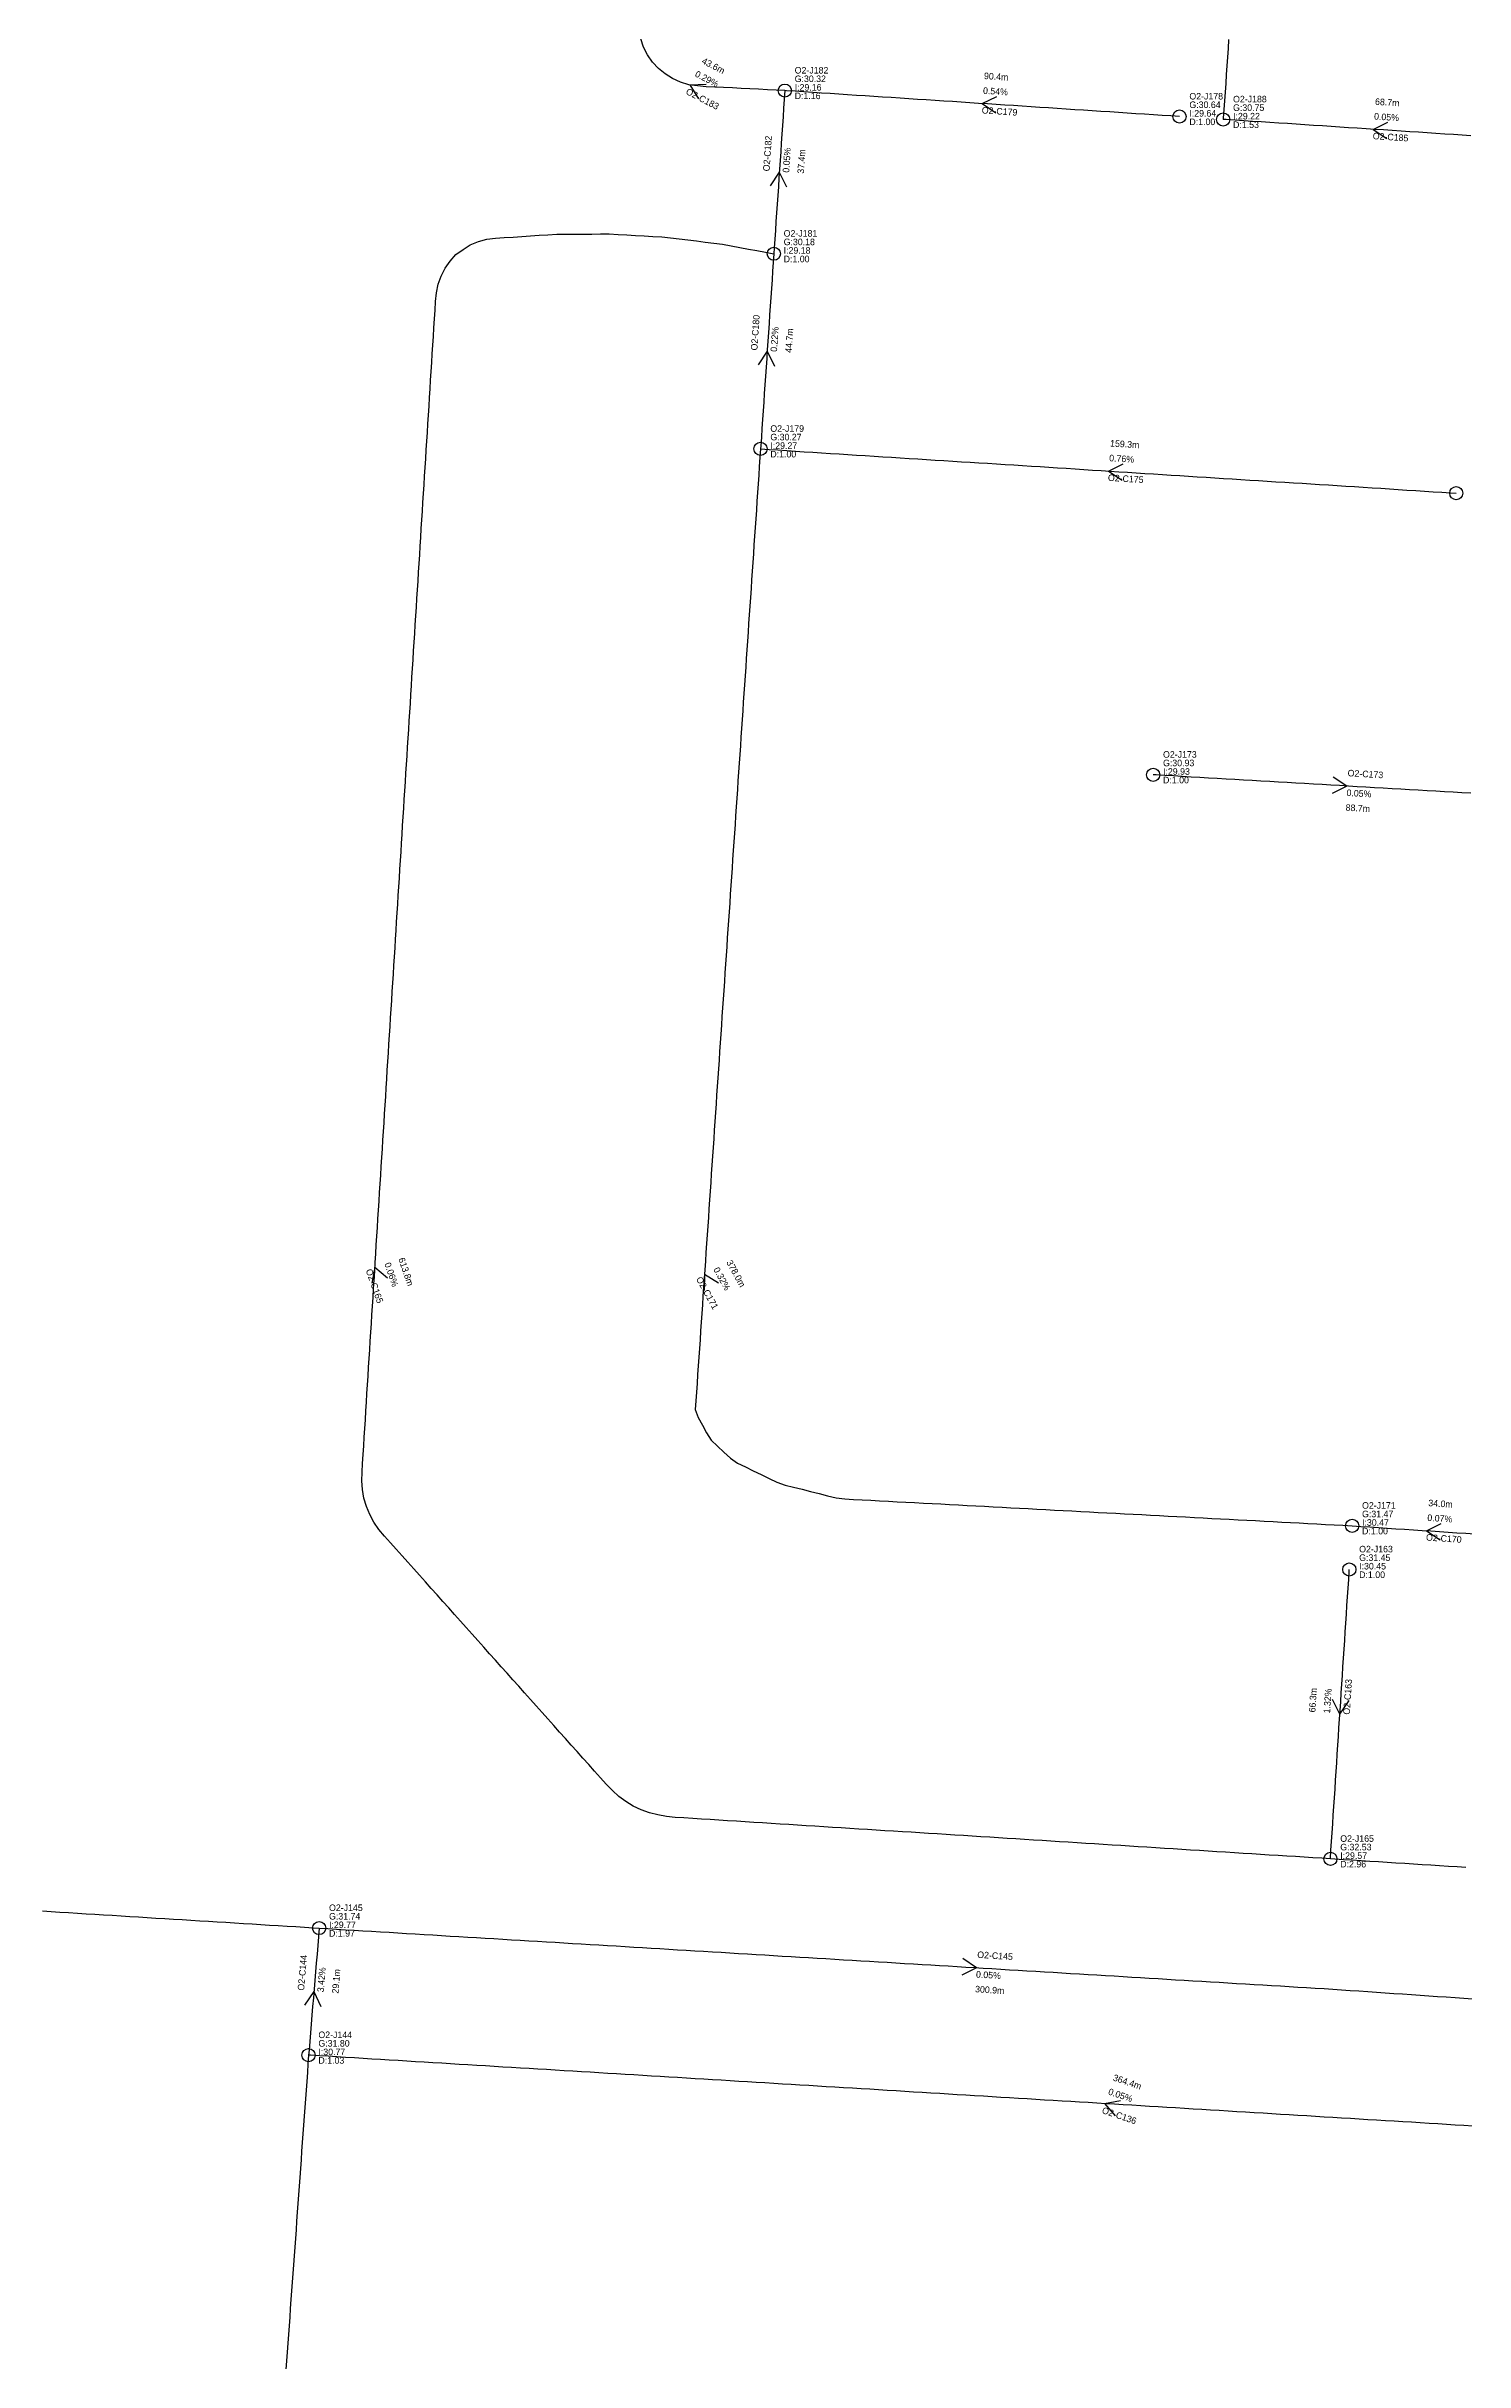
# Model space of a CAD drawing. Header units: metres. Extents: x 607160 to 610559, y 2613470 to 2618337.
# Drawn here: x 608136 to 608460, y 2616165 to 2616694 of the extents above; entities that cross this region are included whole.
import ezdxf

# ---------------------------------------------------------------- set-up
doc = ezdxf.new("R2010")
doc.units = ezdxf.units.M
for name, color, linetype in [('SW-DRAIN-LABELS', 3, 'Continuous'), ('SW-DRAIN-SUB-02', 2, 'Continuous'), ('SW-JUNCTIONS', 7, 'Continuous')]:
    doc.layers.add(name, color=color, linetype=linetype)

msp = doc.modelspace()

# ---------------------------------------------------------------- linework, layer by layer
at = {"layer": 'SW-DRAIN-SUB-02'}
for p, q in [((608282.87, 2616685.2), (608286.62, 2616685.37)), ((608282.87, 2616685.2), (608284.89, 2616682.04)), ((608349.69, 2616680.92), (608353.06, 2616682.58)), ((608349.69, 2616680.92), (608352.81, 2616678.84)), ((608439.04, 2616675.04), (608442.4, 2616676.7)), ((608439.04, 2616675.04), (608442.16, 2616672.96)), ((608303.34, 2616665.25), (608301.25, 2616662.14)), ((608303.34, 2616665.25), (608304.99, 2616661.89)), ((608300.56, 2616624.32), (608298.47, 2616621.21)), ((608300.56, 2616624.32), (608302.21, 2616620.96)), ((608378.53, 2616596.97), (608381.89, 2616598.64)), ((608378.53, 2616596.97), (608381.65, 2616594.9)), ((608433.02, 2616524.99), (608429.67, 2616523.31)), ((608433.02, 2616524.99), (608429.88, 2616527.05)), ((608210.95, 2616415.1), (608210.24, 2616411.41)), ((608210.95, 2616415.1), (608213.78, 2616412.64)), ((608286.24, 2616413.47), (608286.16, 2616409.72)), ((608286.24, 2616413.47), (608289.44, 2616411.52)), ((608451.21, 2616354.86), (608454.58, 2616356.52)), ((608451.21, 2616354.86), (608454.33, 2616352.77)), ((608431.41, 2616312.94), (608429.75, 2616316.3)), ((608431.41, 2616312.94), (608433.5, 2616316.05)), ((608348.38, 2616255.01), (608345.02, 2616253.34)), ((608348.38, 2616255.01), (608345.26, 2616257.09)), ((608197, 2616249.54), (608194.86, 2616246.46)), ((608197, 2616249.54), (608198.6, 2616246.15)), ((608377.63, 2616223.95), (608381.31, 2616224.68)), ((608377.63, 2616223.95), (608380.1, 2616221.13))]:
    msp.add_line(p, q, dxfattribs=at)
for points in [[(608304.6, 2616683.89), (608302.61, 2616683.99), (608300.61, 2616684.09), (608298.61, 2616684.19), (608296.61, 2616684.29), (608294.62, 2616684.39), (608292.62, 2616684.49), (608290.62, 2616684.59), (608288.62, 2616684.69), (608286.63, 2616684.78), (608284.64, 2616684.99), (608282.65, 2616685.22), (608280.77, 2616685.85), (608278.93, 2616686.63), (608277.26, 2616687.7), (608275.71, 2616688.96), (608274.36, 2616690.41), (608273.23, 2616692.06), (608272.29, 2616693.81), (608271.67, 2616695.71), (608271.21, 2616697.64), (608271.16, 2616699.64), (608271.11, 2616701.29)], [(608406, 2616695.53), (608405.87, 2616693.53), (608405.73, 2616691.54), (608405.6, 2616689.54), (608405.46, 2616687.55), (608405.32, 2616685.55), (608405.19, 2616683.55), (608405.05, 2616681.56), (608404.92, 2616679.56), (608404.78, 2616677.57), (608404.76, 2616677.3)], [(608304.6, 2616683.89), (608304.47, 2616681.89), (608304.33, 2616679.9), (608304.2, 2616677.9), (608304.06, 2616675.91), (608303.93, 2616673.91), (608303.79, 2616671.91), (608303.66, 2616669.92), (608303.52, 2616667.92), (608303.39, 2616665.93), (608303.25, 2616663.93), (608303.12, 2616661.94), (608302.98, 2616659.94), (608302.85, 2616657.95), (608302.71, 2616655.95), (608302.57, 2616653.96), (608302.44, 2616651.96), (608302.3, 2616649.97), (608302.17, 2616647.97), (608302.08, 2616646.62)], [(608394.78, 2616677.96), (608392.79, 2616678.09), (608390.79, 2616678.22), (608388.8, 2616678.35), (608386.8, 2616678.48), (608384.81, 2616678.61), (608382.81, 2616678.75), (608380.81, 2616678.88), (608378.82, 2616679.01), (608376.82, 2616679.14), (608374.83, 2616679.27), (608372.83, 2616679.4), (608370.84, 2616679.53), (608368.84, 2616679.66), (608366.84, 2616679.8), (608364.85, 2616679.93), (608362.85, 2616680.06), (608360.86, 2616680.19), (608358.86, 2616680.32), (608356.87, 2616680.45), (608354.87, 2616680.58), (608352.87, 2616680.71), (608350.88, 2616680.85), (608348.88, 2616680.98), (608346.89, 2616681.11), (608344.89, 2616681.24), (608342.9, 2616681.37), (608340.9, 2616681.5), (608338.91, 2616681.63), (608336.91, 2616681.76), (608334.91, 2616681.89), (608332.92, 2616682.03), (608330.92, 2616682.16), (608328.93, 2616682.29), (608326.93, 2616682.42), (608324.94, 2616682.55), (608322.94, 2616682.68), (608320.94, 2616682.81), (608318.95, 2616682.94), (608316.95, 2616683.08), (608314.96, 2616683.21), (608312.96, 2616683.34), (608310.97, 2616683.47), (608308.97, 2616683.6), (608306.97, 2616683.73), (608304.98, 2616683.86), (608304.6, 2616683.89)], [(608461.34, 2616673.57), (608459.35, 2616673.71), (608457.35, 2616673.84), (608455.36, 2616673.97), (608453.36, 2616674.1), (608451.37, 2616674.23), (608449.37, 2616674.36), (608447.37, 2616674.5), (608445.38, 2616674.63), (608443.38, 2616674.76), (608441.39, 2616674.89), (608439.39, 2616675.02), (608437.4, 2616675.15), (608435.4, 2616675.28), (608433.4, 2616675.42), (608431.41, 2616675.55), (608429.41, 2616675.68), (608427.42, 2616675.81), (608425.42, 2616675.94), (608423.43, 2616676.07), (608421.43, 2616676.2), (608419.43, 2616676.34), (608417.44, 2616676.47), (608415.44, 2616676.6), (608413.45, 2616676.73), (608411.45, 2616676.86), (608409.46, 2616676.99), (608407.46, 2616677.12), (608405.46, 2616677.26), (608404.76, 2616677.3)], [(608429.25, 2616279.87), (608427.26, 2616280), (608425.26, 2616280.12), (608423.27, 2616280.25), (608421.27, 2616280.38), (608419.27, 2616280.5), (608417.28, 2616280.63), (608415.28, 2616280.76), (608413.29, 2616280.88), (608411.29, 2616281.01), (608409.29, 2616281.14), (608407.3, 2616281.26), (608405.3, 2616281.39), (608403.31, 2616281.52), (608401.31, 2616281.64), (608399.31, 2616281.77), (608397.32, 2616281.89), (608395.32, 2616282.02), (608393.33, 2616282.15), (608391.33, 2616282.27), (608389.33, 2616282.4), (608387.34, 2616282.53), (608385.34, 2616282.65), (608383.35, 2616282.78), (608381.35, 2616282.91), (608379.35, 2616283.03), (608377.36, 2616283.16), (608375.36, 2616283.29), (608373.37, 2616283.41), (608371.37, 2616283.54), (608369.37, 2616283.66), (608367.38, 2616283.79), (608365.38, 2616283.92), (608363.39, 2616284.04), (608361.39, 2616284.17), (608359.39, 2616284.3), (608357.4, 2616284.42), (608355.4, 2616284.55), (608353.41, 2616284.68), (608351.41, 2616284.8), (608349.41, 2616284.93), (608347.42, 2616285.06), (608345.42, 2616285.18), (608343.43, 2616285.31), (608341.43, 2616285.44), (608339.43, 2616285.56), (608337.44, 2616285.69), (608335.44, 2616285.81), (608333.45, 2616285.94), (608331.45, 2616286.07), (608329.45, 2616286.19), (608327.46, 2616286.32), (608325.46, 2616286.45), (608323.47, 2616286.57), (608321.47, 2616286.7), (608319.47, 2616286.83), (608317.48, 2616286.95), (608315.48, 2616287.08), (608313.49, 2616287.21), (608311.49, 2616287.33), (608309.49, 2616287.46), (608307.5, 2616287.59), (608305.5, 2616287.71), (608303.51, 2616287.84), (608301.51, 2616287.96), (608299.51, 2616288.09), (608297.52, 2616288.22), (608295.52, 2616288.34), (608293.53, 2616288.47), (608291.53, 2616288.6), (608289.53, 2616288.72), (608287.54, 2616288.85), (608285.54, 2616288.98), (608283.55, 2616289.1), (608281.55, 2616289.23), (608279.55, 2616289.36), (608277.57, 2616289.58), (608275.6, 2616289.91), (608273.67, 2616290.39), (608271.8, 2616291.11), (608269.98, 2616291.93), (608268.29, 2616293), (608266.66, 2616294.14), (608265.21, 2616295.52), (608263.78, 2616296.92), (608262.45, 2616298.41), (608261.12, 2616299.91), (608259.79, 2616301.4), (608258.45, 2616302.89), (608257.12, 2616304.38), (608255.79, 2616305.87), (608254.46, 2616307.36), (608253.13, 2616308.86), (608251.79, 2616310.35), (608250.46, 2616311.84), (608249.13, 2616313.33), (608247.8, 2616314.82), (608246.47, 2616316.31), (608245.13, 2616317.81), (608243.8, 2616319.3), (608242.47, 2616320.79), (608241.14, 2616322.28), (608239.8, 2616323.77), (608238.47, 2616325.27), (608237.14, 2616326.76), (608235.81, 2616328.25), (608234.48, 2616329.74), (608233.14, 2616331.23), (608231.81, 2616332.72), (608230.48, 2616334.22), (608229.15, 2616335.71), (608227.82, 2616337.2), (608226.48, 2616338.69), (608225.15, 2616340.18), (608223.82, 2616341.67), (608222.49, 2616343.17), (608221.15, 2616344.66), (608219.82, 2616346.15), (608218.49, 2616347.64), (608217.16, 2616349.13), (608215.83, 2616350.63), (608214.49, 2616352.12), (608213.16, 2616353.61), (608211.83, 2616355.1), (608210.72, 2616356.77), (608209.77, 2616358.52), (608208.99, 2616360.36), (608208.44, 2616362.28), (608208.12, 2616364.25), (608207.98, 2616366.24), (608208.01, 2616368.24), (608208.13, 2616370.23), (608208.26, 2616372.23), (608208.38, 2616374.23), (608208.51, 2616376.22), (608208.63, 2616378.22), (608208.76, 2616380.21), (608208.88, 2616382.21), (608209.01, 2616384.21), (608209.13, 2616386.2), (608209.26, 2616388.2), (608209.38, 2616390.2), (608209.51, 2616392.19), (608209.64, 2616394.19), (608209.76, 2616396.18), (608209.89, 2616398.18), (608210.01, 2616400.18), (608210.14, 2616402.17), (608210.26, 2616404.17), (608210.39, 2616406.16), (608210.51, 2616408.16), (608210.64, 2616410.16), (608210.76, 2616412.15), (608210.89, 2616414.15), (608211.01, 2616416.14), (608211.14, 2616418.14), (608211.26, 2616420.14), (608211.39, 2616422.13), (608211.52, 2616424.13), (608211.64, 2616426.12), (608211.77, 2616428.12), (608211.89, 2616430.12), (608212.02, 2616432.11), (608212.14, 2616434.11), (608212.27, 2616436.1), (608212.39, 2616438.1), (608212.52, 2616440.1), (608212.64, 2616442.09), (608212.77, 2616444.09), (608212.89, 2616446.09), (608213.02, 2616448.08), (608213.14, 2616450.08), (608213.27, 2616452.07), (608213.4, 2616454.07), (608213.52, 2616456.07), (608213.65, 2616458.06), (608213.77, 2616460.06), (608213.9, 2616462.05), (608214.02, 2616464.05), (608214.15, 2616466.05), (608214.27, 2616468.04), (608214.4, 2616470.04), (608214.52, 2616472.03), (608214.65, 2616474.03), (608214.77, 2616476.03), (608214.9, 2616478.02), (608215.02, 2616480.02), (608215.15, 2616482.01), (608215.28, 2616484.01), (608215.4, 2616486.01), (608215.53, 2616488), (608215.65, 2616490), (608215.78, 2616491.99), (608215.9, 2616493.99), (608216.03, 2616495.99), (608216.15, 2616497.98), (608216.28, 2616499.98), (608216.4, 2616501.98), (608216.53, 2616503.97), (608216.65, 2616505.97), (608216.78, 2616507.96), (608216.9, 2616509.96), (608217.03, 2616511.96), (608217.16, 2616513.95), (608217.28, 2616515.95), (608217.41, 2616517.94), (608217.53, 2616519.94), (608217.66, 2616521.94), (608217.78, 2616523.93), (608217.91, 2616525.93), (608218.03, 2616527.92), (608218.16, 2616529.92), (608218.28, 2616531.92), (608218.41, 2616533.91), (608218.53, 2616535.91), (608218.66, 2616537.9), (608218.78, 2616539.9), (608218.91, 2616541.9), (608219.04, 2616543.89), (608219.16, 2616545.89), (608219.29, 2616547.88), (608219.41, 2616549.88), (608219.54, 2616551.88), (608219.66, 2616553.87), (608219.79, 2616555.87), (608219.91, 2616557.87), (608220.04, 2616559.86), (608220.16, 2616561.86), (608220.29, 2616563.85), (608220.41, 2616565.85), (608220.54, 2616567.85), (608220.66, 2616569.84), (608220.79, 2616571.84), (608220.92, 2616573.83), (608221.04, 2616575.83), (608221.17, 2616577.83), (608221.29, 2616579.82), (608221.42, 2616581.82), (608221.54, 2616583.81), (608221.67, 2616585.81), (608221.79, 2616587.81), (608221.92, 2616589.8), (608222.04, 2616591.8), (608222.17, 2616593.79), (608222.29, 2616595.79), (608222.42, 2616597.79), (608222.54, 2616599.78), (608222.67, 2616601.78), (608222.8, 2616603.77), (608222.92, 2616605.77), (608223.05, 2616607.77), (608223.17, 2616609.76), (608223.3, 2616611.76), (608223.42, 2616613.76), (608223.55, 2616615.75), (608223.67, 2616617.75), (608223.8, 2616619.74), (608223.92, 2616621.74), (608224.05, 2616623.74), (608224.17, 2616625.73), (608224.3, 2616627.73), (608224.42, 2616629.72), (608224.55, 2616631.72), (608224.68, 2616633.72), (608224.8, 2616635.71), (608225, 2616637.7), (608225.42, 2616639.65), (608226.06, 2616641.53), (608226.96, 2616643.32), (608228.14, 2616644.91), (608229.46, 2616646.42), (608231.07, 2616647.6), (608232.74, 2616648.69), (608234.61, 2616649.39), (608236.52, 2616649.93), (608238.51, 2616650.14), (608240.5, 2616650.31), (608242.5, 2616650.44), (608244.5, 2616650.58), (608246.49, 2616650.71), (608248.49, 2616650.84), (608250.48, 2616650.97), (608252.48, 2616651.08), (608254.48, 2616651.09), (608256.48, 2616651.1), (608258.48, 2616651.11), (608260.48, 2616651.12), (608262.48, 2616651.13), (608264.48, 2616651.13), (608266.48, 2616651.03), (608268.47, 2616650.91), (608270.47, 2616650.8), (608272.47, 2616650.68), (608274.46, 2616650.57), (608276.46, 2616650.45), (608278.45, 2616650.26), (608280.43, 2616650.02), (608282.42, 2616649.78), (608284.4, 2616649.54), (608286.39, 2616649.3), (608288.38, 2616649.06), (608290.36, 2616648.77), (608292.32, 2616648.41), (608294.29, 2616648.05), (608296.26, 2616647.69), (608298.22, 2616647.33), (608300.19, 2616646.97), (608302.08, 2616646.62)], [(608302.08, 2616646.62), (608301.94, 2616644.62), (608301.81, 2616642.63), (608301.67, 2616640.63), (608301.53, 2616638.64), (608301.4, 2616636.64), (608301.26, 2616634.65), (608301.13, 2616632.65), (608300.99, 2616630.66), (608300.85, 2616628.66), (608300.72, 2616626.67), (608300.58, 2616624.67), (608300.45, 2616622.67), (608300.31, 2616620.68), (608300.18, 2616618.68), (608300.04, 2616616.69), (608299.9, 2616614.69), (608299.77, 2616612.7), (608299.63, 2616610.7), (608299.5, 2616608.71), (608299.36, 2616606.71), (608299.23, 2616604.72), (608299.09, 2616602.72), (608299.04, 2616602.03)], [(608299.04, 2616602.03), (608298.91, 2616600.03), (608298.77, 2616598.04), (608298.64, 2616596.04), (608298.5, 2616594.05), (608298.37, 2616592.05), (608298.23, 2616590.06), (608298.09, 2616588.06), (608297.96, 2616586.07), (608297.82, 2616584.07), (608297.69, 2616582.07), (608297.55, 2616580.08), (608297.42, 2616578.08), (608297.28, 2616576.09), (608297.15, 2616574.09), (608297.01, 2616572.1), (608296.87, 2616570.1), (608296.74, 2616568.11), (608296.6, 2616566.11), (608296.47, 2616564.12), (608296.33, 2616562.12), (608296.2, 2616560.13), (608296.06, 2616558.13), (608295.93, 2616556.13), (608295.79, 2616554.14), (608295.65, 2616552.14), (608295.52, 2616550.15), (608295.38, 2616548.15), (608295.25, 2616546.16), (608295.11, 2616544.16), (608294.98, 2616542.17), (608294.84, 2616540.17), (608294.71, 2616538.18), (608294.57, 2616536.18), (608294.44, 2616534.19), (608294.3, 2616532.19), (608294.16, 2616530.19), (608294.03, 2616528.2), (608293.89, 2616526.2), (608293.76, 2616524.21), (608293.62, 2616522.21), (608293.49, 2616520.22), (608293.35, 2616518.22), (608293.22, 2616516.23), (608293.08, 2616514.23), (608292.94, 2616512.24), (608292.81, 2616510.24), (608292.67, 2616508.25), (608292.54, 2616506.25), (608292.4, 2616504.25), (608292.27, 2616502.26), (608292.13, 2616500.26), (608292, 2616498.27), (608291.86, 2616496.27), (608291.72, 2616494.28), (608291.59, 2616492.28), (608291.45, 2616490.29), (608291.32, 2616488.29), (608291.18, 2616486.3), (608291.05, 2616484.3), (608290.91, 2616482.3), (608290.78, 2616480.31), (608290.64, 2616478.31), (608290.5, 2616476.32), (608290.37, 2616474.32), (608290.23, 2616472.33), (608290.1, 2616470.33), (608289.96, 2616468.34), (608289.83, 2616466.34), (608289.69, 2616464.35), (608289.56, 2616462.35), (608289.42, 2616460.36), (608289.29, 2616458.36), (608289.15, 2616456.36), (608289.01, 2616454.37), (608288.88, 2616452.37), (608288.74, 2616450.38), (608288.61, 2616448.38), (608288.47, 2616446.39), (608288.34, 2616444.39), (608288.2, 2616442.4), (608288.07, 2616440.4), (608287.93, 2616438.41), (608287.79, 2616436.41), (608287.66, 2616434.42), (608287.52, 2616432.42), (608287.39, 2616430.42), (608287.25, 2616428.43), (608287.12, 2616426.43), (608286.98, 2616424.44), (608286.85, 2616422.44), (608286.71, 2616420.45), (608286.57, 2616418.45), (608286.44, 2616416.46), (608286.3, 2616414.46), (608286.17, 2616412.47), (608286.03, 2616410.47), (608285.9, 2616408.47), (608285.76, 2616406.48), (608285.63, 2616404.48), (608285.49, 2616402.49), (608285.36, 2616400.49), (608285.22, 2616398.5), (608285.08, 2616396.5), (608284.95, 2616394.51), (608284.81, 2616392.51), (608284.68, 2616390.52), (608284.54, 2616388.52), (608284.41, 2616386.53), (608284.27, 2616384.53), (608284.14, 2616382.53), (608284.82, 2616380.71), (608285.75, 2616378.94), (608286.69, 2616377.18), (608287.76, 2616375.51), (608289.22, 2616374.15), (608290.69, 2616372.79), (608292.16, 2616371.43), (608293.78, 2616370.3), (608295.58, 2616369.43), (608297.38, 2616368.56), (608299.18, 2616367.69), (608300.98, 2616366.82), (608302.78, 2616365.95), (608304.66, 2616365.28), (608306.6, 2616364.8), (608308.54, 2616364.31), (608310.48, 2616363.83), (608312.42, 2616363.35), (608314.36, 2616362.86), (608316.3, 2616362.38), (608318.27, 2616362.12), (608320.27, 2616362.01), (608322.27, 2616361.91), (608324.27, 2616361.8), (608326.26, 2616361.7), (608328.26, 2616361.59), (608330.26, 2616361.48), (608332.26, 2616361.38), (608334.25, 2616361.27), (608336.25, 2616361.17), (608338.25, 2616361.06), (608340.24, 2616360.96), (608342.24, 2616360.85), (608344.24, 2616360.74), (608346.24, 2616360.64), (608348.23, 2616360.53), (608350.23, 2616360.43), (608352.23, 2616360.32), (608354.22, 2616360.22), (608356.22, 2616360.11), (608358.22, 2616360), (608360.22, 2616359.9), (608362.21, 2616359.79), (608364.21, 2616359.69), (608366.21, 2616359.58), (608368.2, 2616359.47), (608370.2, 2616359.37), (608372.2, 2616359.26), (608374.2, 2616359.16), (608376.19, 2616359.05), (608378.19, 2616358.95), (608380.19, 2616358.84), (608382.19, 2616358.73), (608384.18, 2616358.63), (608386.18, 2616358.52), (608388.18, 2616358.42), (608390.17, 2616358.31), (608392.17, 2616358.21), (608394.17, 2616358.1), (608396.17, 2616357.99), (608398.16, 2616357.89), (608400.16, 2616357.78), (608402.16, 2616357.68), (608404.15, 2616357.57), (608406.15, 2616357.47), (608408.15, 2616357.36), (608410.15, 2616357.25), (608412.14, 2616357.15), (608414.14, 2616357.04), (608416.14, 2616356.94), (608418.13, 2616356.83), (608420.13, 2616356.72), (608422.13, 2616356.62), (608424.13, 2616356.51), (608426.12, 2616356.41), (608428.12, 2616356.3), (608430.12, 2616356.2), (608432.12, 2616356.09), (608434.23, 2616355.98)], [(608299.04, 2616602.03), (608301.04, 2616601.9), (608303.03, 2616601.78), (608305.03, 2616601.65), (608307.03, 2616601.52), (608309.02, 2616601.39), (608311.02, 2616601.27), (608313.01, 2616601.14), (608315.01, 2616601.01), (608317.01, 2616600.89), (608319, 2616600.76), (608321, 2616600.63), (608322.99, 2616600.51), (608324.99, 2616600.38), (608326.99, 2616600.25), (608328.98, 2616600.12), (608330.98, 2616600), (608332.97, 2616599.87), (608334.97, 2616599.74), (608336.97, 2616599.62), (608338.96, 2616599.49), (608340.96, 2616599.36), (608342.95, 2616599.24), (608344.95, 2616599.11), (608346.95, 2616598.98), (608348.94, 2616598.86), (608350.94, 2616598.73), (608352.93, 2616598.6), (608354.93, 2616598.47), (608356.93, 2616598.35), (608358.92, 2616598.22), (608360.92, 2616598.09), (608362.91, 2616597.97), (608364.91, 2616597.84), (608366.91, 2616597.71), (608368.9, 2616597.59), (608370.9, 2616597.46), (608372.89, 2616597.33), (608374.89, 2616597.2), (608376.89, 2616597.08), (608378.88, 2616596.95), (608380.88, 2616596.82), (608382.87, 2616596.7), (608384.87, 2616596.57), (608386.87, 2616596.44), (608388.86, 2616596.32), (608390.86, 2616596.19), (608392.85, 2616596.06), (608394.85, 2616595.94), (608396.85, 2616595.81), (608398.84, 2616595.68), (608400.84, 2616595.55), (608402.83, 2616595.43), (608404.83, 2616595.3), (608406.82, 2616595.17), (608408.82, 2616595.05), (608410.82, 2616594.92), (608412.81, 2616594.79), (608414.81, 2616594.67), (608416.8, 2616594.54), (608418.8, 2616594.41), (608420.8, 2616594.29), (608422.79, 2616594.16), (608424.79, 2616594.03), (608426.78, 2616593.9), (608428.78, 2616593.78), (608430.78, 2616593.65), (608432.77, 2616593.52), (608434.77, 2616593.4), (608436.76, 2616593.27), (608438.76, 2616593.14), (608440.76, 2616593.02), (608442.75, 2616592.89), (608444.75, 2616592.76), (608446.74, 2616592.63), (608448.74, 2616592.51), (608450.74, 2616592.38), (608452.73, 2616592.25), (608454.73, 2616592.13), (608456.72, 2616592), (608458.01, 2616591.92)], [(608461.3, 2616523.34), (608459.3, 2616523.46), (608457.31, 2616523.58), (608455.31, 2616523.69), (608453.31, 2616523.81), (608451.32, 2616523.92), (608449.32, 2616524.04), (608447.32, 2616524.16), (608445.33, 2616524.27), (608443.33, 2616524.39), (608441.33, 2616524.51), (608439.34, 2616524.62), (608437.34, 2616524.74), (608435.34, 2616524.85), (608433.35, 2616524.97), (608431.35, 2616525.09), (608429.35, 2616525.2), (608427.36, 2616525.32), (608425.36, 2616525.44), (608423.36, 2616525.55), (608421.37, 2616525.67), (608419.37, 2616525.79), (608417.37, 2616525.9), (608415.38, 2616526.02), (608413.38, 2616526.13), (608411.39, 2616526.25), (608409.39, 2616526.37), (608407.39, 2616526.48), (608405.4, 2616526.6), (608403.4, 2616526.72), (608401.4, 2616526.83), (608399.41, 2616526.95), (608397.41, 2616527.06), (608395.41, 2616527.18), (608393.42, 2616527.3), (608391.42, 2616527.41), (608389.42, 2616527.53), (608388.76, 2616527.57)], [(608434.23, 2616355.98), (608436.22, 2616355.85), (608438.22, 2616355.72), (608440.21, 2616355.58), (608442.21, 2616355.45), (608444.2, 2616355.32), (608446.2, 2616355.19), (608448.2, 2616355.06), (608450.19, 2616354.93), (608452.19, 2616354.8), (608454.18, 2616354.66), (608456.18, 2616354.53), (608458.17, 2616354.4), (608460.17, 2616354.27), (608462.16, 2616354.14), (608464.16, 2616354.01), (608466.16, 2616353.87), (608468.2, 2616353.74)], [(608429.25, 2616279.87), (608429.38, 2616281.87), (608429.51, 2616283.86), (608429.64, 2616285.86), (608429.78, 2616287.85), (608429.91, 2616289.85), (608430.04, 2616291.85), (608430.17, 2616293.84), (608430.3, 2616295.84), (608430.43, 2616297.83), (608430.56, 2616299.83), (608430.69, 2616301.82), (608430.82, 2616303.82), (608430.95, 2616305.82), (608431.08, 2616307.81), (608431.21, 2616309.81), (608431.34, 2616311.8), (608431.47, 2616313.8), (608431.6, 2616315.79), (608431.73, 2616317.79), (608431.86, 2616319.79), (608431.99, 2616321.78), (608432.12, 2616323.78), (608432.25, 2616325.77), (608432.38, 2616327.77), (608432.51, 2616329.76), (608432.64, 2616331.76), (608432.77, 2616333.76), (608432.9, 2616335.75), (608433.03, 2616337.75), (608433.16, 2616339.74), (608433.3, 2616341.74), (608433.43, 2616343.74), (608433.56, 2616345.73), (608433.57, 2616346)], [(608460.19, 2616277.92), (608458.2, 2616278.04), (608456.2, 2616278.17), (608454.21, 2616278.29), (608452.21, 2616278.42), (608450.21, 2616278.55), (608448.22, 2616278.67), (608446.22, 2616278.8), (608444.23, 2616278.93), (608442.23, 2616279.05), (608440.23, 2616279.18), (608438.24, 2616279.3), (608436.24, 2616279.43), (608434.25, 2616279.56), (608432.25, 2616279.68), (608430.25, 2616279.81), (608429.25, 2616279.87)], [(608134.97, 2616267.97), (608136.96, 2616267.85), (608138.96, 2616267.72), (608140.96, 2616267.6), (608142.95, 2616267.47), (608144.95, 2616267.35), (608146.94, 2616267.23), (608148.94, 2616267.1), (608150.94, 2616266.98), (608152.93, 2616266.86), (608154.93, 2616266.73), (608156.93, 2616266.61), (608158.92, 2616266.49), (608160.92, 2616266.36), (608162.91, 2616266.24), (608164.91, 2616266.12), (608166.91, 2616265.99), (608168.9, 2616265.87), (608170.9, 2616265.75), (608172.89, 2616265.62), (608174.89, 2616265.5), (608176.89, 2616265.38), (608178.88, 2616265.25), (608180.88, 2616265.13), (608182.88, 2616265.01), (608184.87, 2616264.88), (608186.87, 2616264.76), (608188.86, 2616264.64), (608190.86, 2616264.51), (608192.86, 2616264.39), (608194.85, 2616264.26), (608196.85, 2616264.14), (608198.21, 2616264.06)], [(608198.21, 2616264.06), (608198.04, 2616262.06), (608197.88, 2616260.07), (608197.71, 2616258.08), (608197.54, 2616256.08), (608197.38, 2616254.09), (608197.21, 2616252.1), (608197.04, 2616250.11), (608196.88, 2616248.11), (608196.71, 2616246.12), (608196.54, 2616244.13), (608196.38, 2616242.13), (608196.21, 2616240.14), (608196.05, 2616238.15), (608195.88, 2616236.15), (608195.78, 2616235.03)], [(608198.21, 2616264.06), (608200.21, 2616263.94), (608202.2, 2616263.82), (608204.2, 2616263.7), (608206.2, 2616263.58), (608208.19, 2616263.46), (608210.19, 2616263.34), (608212.19, 2616263.22), (608214.18, 2616263.1), (608216.18, 2616262.97), (608218.17, 2616262.85), (608220.17, 2616262.73), (608222.17, 2616262.61), (608224.16, 2616262.49), (608226.16, 2616262.37), (608228.16, 2616262.25), (608230.15, 2616262.13), (608232.15, 2616262.01), (608234.15, 2616261.89), (608236.14, 2616261.77), (608238.14, 2616261.65), (608240.13, 2616261.53), (608242.13, 2616261.41), (608244.13, 2616261.29), (608246.12, 2616261.17), (608248.12, 2616261.05), (608250.12, 2616260.93), (608252.11, 2616260.81), (608254.11, 2616260.69), (608256.11, 2616260.57), (608258.1, 2616260.45), (608260.1, 2616260.33), (608262.09, 2616260.21), (608264.09, 2616260.09), (608266.09, 2616259.97), (608268.08, 2616259.85), (608270.08, 2616259.73), (608272.08, 2616259.61), (608274.07, 2616259.49), (608276.07, 2616259.37), (608278.07, 2616259.25), (608280.06, 2616259.13), (608282.06, 2616259.01), (608284.06, 2616258.89), (608286.05, 2616258.77), (608288.05, 2616258.65), (608290.04, 2616258.53), (608292.04, 2616258.41), (608294.04, 2616258.29), (608296.03, 2616258.17), (608298.03, 2616258.05), (608300.03, 2616257.93), (608302.02, 2616257.8), (608304.02, 2616257.68), (608306.02, 2616257.56), (608308.01, 2616257.44), (608310.01, 2616257.32), (608312, 2616257.2), (608314, 2616257.08), (608316, 2616256.96), (608317.99, 2616256.84), (608319.99, 2616256.72), (608321.99, 2616256.6), (608323.98, 2616256.48), (608325.98, 2616256.36), (608327.98, 2616256.24), (608329.97, 2616256.12), (608331.97, 2616256), (608333.96, 2616255.88), (608335.96, 2616255.76), (608337.96, 2616255.64), (608339.95, 2616255.52), (608341.95, 2616255.4), (608343.95, 2616255.28), (608345.94, 2616255.16), (608347.94, 2616255.04), (608349.94, 2616254.92), (608351.93, 2616254.8), (608353.93, 2616254.68), (608355.92, 2616254.56), (608357.92, 2616254.44), (608359.92, 2616254.32), (608361.91, 2616254.2), (608363.91, 2616254.08), (608365.91, 2616253.96), (608367.9, 2616253.84), (608369.9, 2616253.72), (608371.9, 2616253.6), (608373.89, 2616253.48), (608375.89, 2616253.36), (608377.89, 2616253.24), (608379.88, 2616253.12), (608381.88, 2616253), (608383.87, 2616252.88), (608385.87, 2616252.75), (608387.87, 2616252.63), (608389.86, 2616252.51), (608391.86, 2616252.39), (608393.86, 2616252.27), (608395.85, 2616252.15), (608397.85, 2616252.03), (608399.85, 2616251.91), (608401.84, 2616251.79), (608403.84, 2616251.67), (608405.83, 2616251.55), (608407.83, 2616251.43), (608409.83, 2616251.31), (608411.82, 2616251.19), (608413.82, 2616251.07), (608415.82, 2616250.95), (608417.81, 2616250.83), (608419.81, 2616250.71), (608421.81, 2616250.59), (608423.8, 2616250.47), (608425.8, 2616250.35), (608427.79, 2616250.23), (608429.79, 2616250.1), (608431.79, 2616249.97), (608433.78, 2616249.83), (608435.78, 2616249.69), (608437.77, 2616249.55), (608439.77, 2616249.42), (608441.76, 2616249.28), (608443.76, 2616249.14), (608445.75, 2616249.01), (608447.75, 2616248.87), (608449.74, 2616248.73), (608451.74, 2616248.6), (608453.73, 2616248.46), (608455.73, 2616248.32), (608457.72, 2616248.19), (608459.72, 2616248.05), (608461.72, 2616247.91)], [(608195.78, 2616235.03), (608195.64, 2616233.03), (608195.5, 2616231.04), (608195.35, 2616229.04), (608195.21, 2616227.05), (608195.07, 2616225.05), (608194.92, 2616223.06), (608194.78, 2616221.06), (608194.63, 2616219.07), (608194.49, 2616217.07), (608194.35, 2616215.08), (608194.2, 2616213.09), (608194.06, 2616211.09), (608193.92, 2616209.1), (608193.77, 2616207.1), (608193.63, 2616205.11), (608193.48, 2616203.11), (608193.34, 2616201.12), (608193.2, 2616199.12), (608193.05, 2616197.13), (608192.91, 2616195.13), (608192.77, 2616193.14), (608192.62, 2616191.14), (608192.48, 2616189.15), (608192.33, 2616187.15), (608192.19, 2616185.16), (608192.05, 2616183.16), (608191.9, 2616181.17), (608191.76, 2616179.17), (608191.61, 2616177.18), (608191.47, 2616175.18), (608191.33, 2616173.19), (608191.18, 2616171.19), (608191.04, 2616169.2), (608190.9, 2616167.2), (608190.75, 2616165.21), (608190.61, 2616163.21)], [(608461.76, 2616218.83), (608459.77, 2616218.95), (608457.77, 2616219.07), (608455.77, 2616219.19), (608453.78, 2616219.31), (608451.78, 2616219.43), (608449.79, 2616219.56), (608447.79, 2616219.68), (608445.79, 2616219.8), (608443.8, 2616219.92), (608441.8, 2616220.04), (608439.8, 2616220.16), (608437.81, 2616220.28), (608435.81, 2616220.41), (608433.82, 2616220.53), (608431.82, 2616220.65), (608429.82, 2616220.77), (608427.83, 2616220.89), (608425.83, 2616221.01), (608423.83, 2616221.14), (608421.84, 2616221.26), (608419.84, 2616221.38), (608417.85, 2616221.5), (608415.85, 2616221.62), (608413.85, 2616221.74), (608411.86, 2616221.87), (608409.86, 2616221.99), (608407.86, 2616222.11), (608405.87, 2616222.23), (608403.87, 2616222.35), (608401.87, 2616222.47), (608399.88, 2616222.6), (608397.88, 2616222.72), (608395.89, 2616222.84), (608393.89, 2616222.96), (608391.89, 2616223.08), (608389.9, 2616223.2), (608387.9, 2616223.33), (608385.9, 2616223.45), (608383.91, 2616223.57), (608381.91, 2616223.69), (608379.92, 2616223.81), (608377.92, 2616223.93), (608375.92, 2616224.05), (608373.93, 2616224.18), (608371.93, 2616224.3), (608369.93, 2616224.42), (608367.94, 2616224.54), (608365.94, 2616224.66), (608363.95, 2616224.78), (608361.95, 2616224.91), (608359.95, 2616225.03), (608357.96, 2616225.15), (608355.96, 2616225.27), (608353.96, 2616225.39), (608351.97, 2616225.51), (608349.97, 2616225.64), (608347.97, 2616225.76), (608345.98, 2616225.88), (608343.98, 2616226), (608341.99, 2616226.12), (608339.99, 2616226.24), (608337.99, 2616226.37), (608336, 2616226.49), (608334, 2616226.61), (608332, 2616226.73), (608330.01, 2616226.85), (608328.01, 2616226.97), (608326.02, 2616227.09), (608324.02, 2616227.22), (608322.02, 2616227.34), (608320.03, 2616227.46), (608318.03, 2616227.58), (608316.03, 2616227.7), (608314.04, 2616227.82), (608312.04, 2616227.95), (608310.05, 2616228.07), (608308.05, 2616228.19), (608306.05, 2616228.31), (608304.06, 2616228.43), (608302.06, 2616228.55), (608300.06, 2616228.68), (608298.07, 2616228.8), (608296.07, 2616228.92), (608294.07, 2616229.04), (608292.08, 2616229.16), (608290.08, 2616229.28), (608288.09, 2616229.41), (608286.09, 2616229.53), (608284.09, 2616229.65), (608282.1, 2616229.77), (608280.1, 2616229.89), (608278.1, 2616230.01), (608276.11, 2616230.14), (608274.11, 2616230.26), (608272.12, 2616230.38), (608270.12, 2616230.5), (608268.12, 2616230.62), (608266.13, 2616230.74), (608264.13, 2616230.86), (608262.13, 2616230.99), (608260.14, 2616231.11), (608258.14, 2616231.23), (608256.15, 2616231.35), (608254.15, 2616231.47), (608252.15, 2616231.59), (608250.16, 2616231.72), (608248.16, 2616231.84), (608246.16, 2616231.96), (608244.17, 2616232.08), (608242.17, 2616232.2), (608240.17, 2616232.32), (608238.18, 2616232.45), (608236.18, 2616232.57), (608234.19, 2616232.69), (608232.19, 2616232.81), (608230.19, 2616232.93), (608228.2, 2616233.05), (608226.2, 2616233.18), (608224.2, 2616233.3), (608222.21, 2616233.42), (608220.21, 2616233.54), (608218.22, 2616233.66), (608216.22, 2616233.78), (608214.22, 2616233.91), (608212.23, 2616234.03), (608210.23, 2616234.15), (608208.23, 2616234.27), (608206.24, 2616234.39), (608204.24, 2616234.51), (608202.24, 2616234.63), (608200.25, 2616234.76), (608198.25, 2616234.88), (608196.26, 2616235), (608195.78, 2616235.03)]]:
    msp.add_lwpolyline(points, dxfattribs=at)
at = {"layer": 'SW-JUNCTIONS'}
for centre in [(608304.6, 2616683.89), (608394.78, 2616677.96), (608404.76, 2616677.3), (608302.08, 2616646.62), (608299.04, 2616602.03), (608458.01, 2616591.92), (608388.76, 2616527.57), (608434.23, 2616355.98), (608433.57, 2616346), (608429.25, 2616279.87), (608198.21, 2616264.06), (608195.78, 2616235.03)]:
    msp.add_circle(centre, 1.5, dxfattribs=at)

# ---------------------------------------------------------------- texts
at = {"layer": 'SW-DRAIN-LABELS', "color": 2}
for s, rotation, p in [('0.29%', -27.4541, (608283.91, 2616687.2)), ('43.6m', -27.4541, (608285.46, 2616690.19)), ('90.4m', -3.7615, (608350.06, 2616686.54)), ('0.54%', -3.7615, (608349.84, 2616683.17)), ('68.7m', -3.7693, (608439.41, 2616680.66)), ('0.05%', -3.7693, (608439.19, 2616677.29)), ('0.05%', 86.1198, (608305.59, 2616665.1)), ('37.4m', 86.1198, (608308.95, 2616664.87)), ('0.22%', 86.1072, (608302.8, 2616624.17)), ('44.7m', 86.1072, (608306.17, 2616623.94)), ('159.3m', -3.6392, (608378.88, 2616602.59)), ('0.76%', -3.6392, (608378.67, 2616599.22)), ('0.05%', -3.3326, (608432.89, 2616522.74)), ('88.7m', -3.3326, (608432.69, 2616519.37)), ('0.06%', -70.8751, (608213.07, 2616415.83)), ('613.8m', -70.8751, (608216.26, 2616416.94)), ('0.32%', -61.2151, (608288.21, 2616414.55)), ('378.0m', -61.2151, (608291.17, 2616416.17)), ('34.0m', -3.7697, (608451.58, 2616360.47)), ('0.07%', -3.7697, (608451.36, 2616357.1)), ('66.3m', 86.2624, (608425.8, 2616313.3)), ('1.32%', 86.2624, (608429.17, 2616313.08)), ('3.42%', 85.2226, (608199.24, 2616249.36)), ('29.1m', 85.2226, (608202.6, 2616249.07)), ('0.05%', -3.5578, (608348.24, 2616252.77)), ('300.9m', -3.5578, (608348.03, 2616249.4)), ('0.05%', -18.7478, (608378.35, 2616226.08)), ('364.4m', -18.7478, (608379.44, 2616229.28))]:
    msp.add_text(s, height=1.5, rotation=rotation, dxfattribs=at).set_placement(p)
at = {"layer": 'SW-DRAIN-LABELS', "color": 7}
for s, p in [('O2-J182', (608306.85, 2616687.79)), ('G:30.32', (608306.85, 2616685.84)), ('O2-J178', (608397.03, 2616681.86)), ('O2-J188', (608407.01, 2616681.2)), ('G:30.64', (608397.03, 2616679.91)), ('G:30.75', (608407.01, 2616679.25)), ('O2-J181', (608304.33, 2616650.52)), ('G:30.18', (608304.33, 2616648.57)), ('O2-J179', (608301.29, 2616605.93)), ('G:30.27', (608301.29, 2616603.98)), ('O2-J173', (608391.01, 2616531.47)), ('G:30.93', (608391.01, 2616529.52)), ('O2-J171', (608436.48, 2616359.88)), ('G:31.47', (608436.48, 2616357.93)), ('O2-J163', (608435.82, 2616349.9)), ('G:31.45', (608435.82, 2616347.95)), ('O2-J165', (608431.5, 2616283.77)), ('G:32.53', (608431.5, 2616281.82)), ('O2-J145', (608200.46, 2616267.96)), ('G:31.74', (608200.46, 2616266.01)), ('O2-J144', (608198.03, 2616238.93)), ('G:31.80', (608198.03, 2616236.98))]:
    msp.add_text(s, height=1.5, dxfattribs=at).set_placement(p)
at = {"layer": 'SW-DRAIN-LABELS', "color": 3}
for s, rotation, p in [('O2-C183', -27.4541, (608281.83, 2616683.2)), ('O2-C179', -3.7615, (608349.55, 2616678.68)), ('O2-C182', 86.1198, (608301.1, 2616665.41)), ('O2-C185', -3.7693, (608438.89, 2616672.8)), ('O2-C180', 86.1072, (608298.31, 2616624.48)), ('O2-C175', -3.6392, (608378.38, 2616594.73)), ('O2-C173', -3.3326, (608433.15, 2616527.24)), ('O2-C165', -70.8751, (608208.82, 2616414.36)), ('O2-C171', -61.2151, (608284.26, 2616412.38)), ('O2-C170', -3.7697, (608451.06, 2616352.61)), ('O2-C163', 86.2624, (608433.66, 2616312.79)), ('O2-C145', -3.5578, (608348.52, 2616257.26)), ('O2-C144', 85.2226, (608194.76, 2616249.73)), ('O2-C136', -18.7478, (608376.91, 2616221.82))]:
    msp.add_text(s, height=1.5, rotation=rotation, dxfattribs=at).set_placement(p)
at = {"layer": 'SW-DRAIN-LABELS', "color": 6}
for s, p in [('D:1.16', (608306.85, 2616681.94)), ('D:1.00', (608397.03, 2616676.01)), ('D:1.53', (608407.01, 2616675.35)), ('D:1.00', (608304.33, 2616644.67)), ('D:1.00', (608301.29, 2616600.08)), ('D:1.00', (608391.01, 2616525.62)), ('D:1.00', (608436.48, 2616354.03)), ('D:1.00', (608435.82, 2616344.05)), ('D:2.96', (608431.5, 2616277.92)), ('D:1.97', (608200.46, 2616262.11)), ('D:1.03', (608198.03, 2616233.08))]:
    msp.add_text(s, height=1.5, dxfattribs=at).set_placement(p)
at = {"layer": 'SW-DRAIN-LABELS', "color": 4}
for s, p in [('I:29.16', (608306.85, 2616683.89)), ('I:29.64', (608397.03, 2616677.96)), ('I:29.22', (608407.01, 2616677.3)), ('I:29.18', (608304.33, 2616646.62)), ('I:29.27', (608301.29, 2616602.03)), ('I:29.93', (608391.01, 2616527.57)), ('I:30.47', (608436.48, 2616355.98)), ('I:30.45', (608435.82, 2616346)), ('I:29.57', (608431.5, 2616279.87)), ('I:29.77', (608200.46, 2616264.06)), ('I:30.77', (608198.03, 2616235.03))]:
    msp.add_text(s, height=1.5, dxfattribs=at).set_placement(p)

doc.saveas('drawing.dxf')
